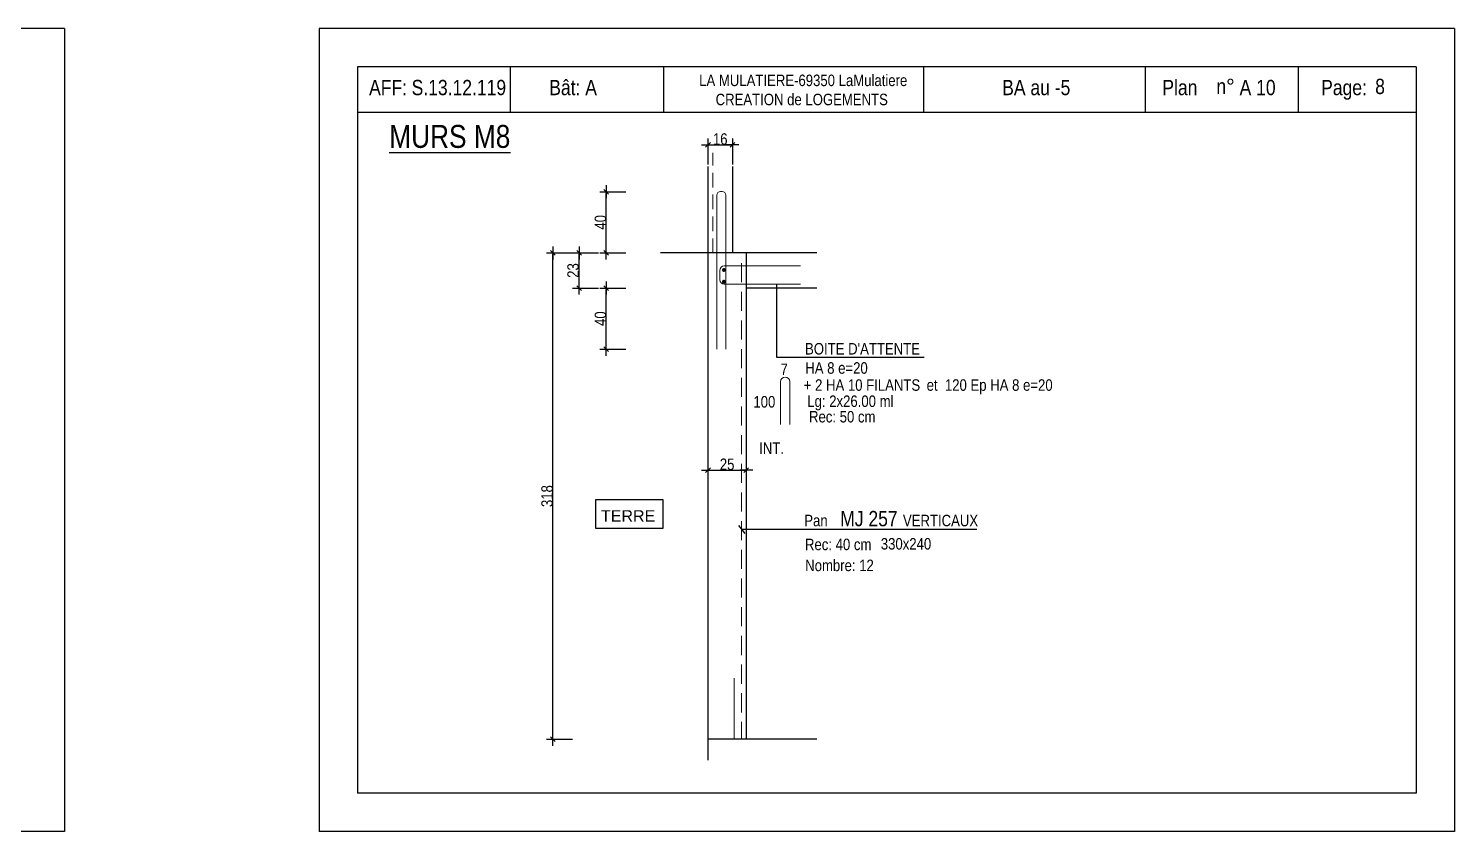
# Model space of a CAD drawing. Header units: metres. Extents: x -9927 to 45032, y -190416 to 12166.
# Drawn here: x 11392 to 13257, y -130880 to -129830 of the extents above; entities that cross this region are included whole.
import ezdxf

# ---------------------------------------------------------------- set-up
doc = ezdxf.new("R2010")
doc.units = ezdxf.units.M
doc.header["$PDMODE"] = 65
doc.linetypes.add('CACHE', pattern=[9.525, 6.35, -3.175])
doc.linetypes.add('CACHE2', pattern=[0.1875, 0.125, -0.0625])
for name, color, linetype in [('01_cote_gen', 4, 'Continuous'), ('01_fenetres', 171, 'Continuous'), ('01_murs_coup', 5, 'Continuous'), ('01_sem', 42, 'Continuous'), ('01_texte', 230, 'Continuous'), ('AA_COTES', 2, 'Continuous')]:
    doc.layers.add(name, color=color, linetype=linetype)
doc.styles.add('MATTE_TXT', font='arial.ttf')
doc.styles.add('STYLE2', font='ARIALN.TTF')
doc.dimstyles.new('JB25', dxfattribs={"dimscale": 0.1, "dimtxt": 150, "dimasz": 17, "dimexe": 0.1, "dimexo": 0.1, "dimgap": 0.09, "dimtad": 1, "dimdec": 1, "dimlfac": 0.5, "dimdsep": 46, "dimtxsty": 'STYLE2', "dimblk1": 'BOND_G', "dimblk2": 'BOND_D', "dimsah": 1, "dimcen": 1.5, "dimdle": 0.01, "dimse1": 1, "dimse2": 1, "dimclrd": 4, "dimclre": 2, "dimclrt": 5, "dimadec": 0, "dimazin": 0, "dimtfac": 2.333333, "dimtdec": 1, "dimtix": 1, "dimtmove": 2, "dimatfit": 3, "dimldrblk": 'BOND_G', "dimfxl": 1, "dimtolj": 1, "dimtzin": 0, "dimarcsym": 0})

# ---------------------------------------------------------------- blocks, each defined once
blk = doc.blocks.new('BOND_G')
at = {"layer": 'AA_COTES', "color": 0}
for p, q in [((0, -5), (0, 15)), ((5, 0), (-5, 0)), ((1.8, 1.8), (-1.8, -1.8))]:
    blk.add_line(p, q, dxfattribs=at)
blk = doc.blocks.new('BOND_D')
at = {"layer": 'AA_COTES', "color": 0}
for p, q in [((5, 0), (-5, 0)), ((-1.8, -1.8), (1.8, 1.8)), ((0, 5), (0, -15))]:
    blk.add_line(p, q, dxfattribs=at)
blk = doc.blocks.new('*D1217')
at = {"layer": '01_cote_gen', "color": 4, "lineweight": -2, "transparency": 16777216}
blk.add_line((12111.6, -130168), (12111.6, -130125.4), dxfattribs=at)
at = {"layer": 'DEFPOINTS', "color": 0, "lineweight": 0, "transparency": 16777216}
for p in [(12111.6, -130123.7), (12137.1, -130123.7), (12137.1, -130169.7)]:
    blk.add_point(p, dxfattribs=at)
at = {"layer": '01_cote_gen', "color": 4, "lineweight": -2, "transparency": 16777216, "xscale": 1.7, "yscale": 1.7, "zscale": 1.7}
for name, p, rotation in [('BOND_D', (12111.6, -130123.7), 90), ('BOND_G', (12111.6, -130169.7), 270)]:
    blk.add_blockref(name, p, dxfattribs=dict(at, rotation=rotation))
at = {"layer": '01_cote_gen', "color": 5, "lineweight": 0, "transparency": 16777216, "insert": (12103.9, -130146.7), "char_height": 15, "attachment_point": 5, "rotation": 90, "style": 'STYLE2'}
blk.add_mtext('\\A1;23', dxfattribs=at)
blk = doc.blocks.new('*D1218')
at = {"layer": '01_cote_gen', "color": 4, "lineweight": -2, "transparency": 16777216}
blk.add_line((12147.3, -130122), (12147.3, -130045.4), dxfattribs=at)
at = {"layer": 'DEFPOINTS', "color": 0, "lineweight": 0, "transparency": 16777216}
for p in [(12147.3, -130043.7), (12172.8, -130043.7), (12172.8, -130123.7)]:
    blk.add_point(p, dxfattribs=at)
at = {"layer": '01_cote_gen', "color": 4, "lineweight": -2, "transparency": 16777216, "xscale": 1.7, "yscale": 1.7, "zscale": 1.7}
for name, p, rotation in [('BOND_D', (12147.3, -130043.7), 90), ('BOND_G', (12147.3, -130123.7), 270)]:
    blk.add_blockref(name, p, dxfattribs=dict(at, rotation=rotation))
at = {"layer": '01_cote_gen', "color": 5, "lineweight": 0, "transparency": 16777216, "insert": (12139.7, -130083.7), "char_height": 15, "attachment_point": 5, "rotation": 90, "style": 'STYLE2'}
blk.add_mtext('\\A1;40', dxfattribs=at)
blk = doc.blocks.new('*D1219')
at = {"layer": '01_cote_gen', "color": 4, "lineweight": -2, "transparency": 16777216}
blk.add_line((12147.3, -130248), (12147.3, -130171.4), dxfattribs=at)
at = {"layer": 'DEFPOINTS', "color": 0, "lineweight": 0, "transparency": 16777216}
for p in [(12147.3, -130169.7), (12172.8, -130169.7), (12172.8, -130249.7)]:
    blk.add_point(p, dxfattribs=at)
at = {"layer": '01_cote_gen', "color": 4, "lineweight": -2, "transparency": 16777216, "xscale": 1.7, "yscale": 1.7, "zscale": 1.7}
for name, p, rotation in [('BOND_D', (12147.3, -130169.7), 90), ('BOND_G', (12147.3, -130249.7), 270)]:
    blk.add_blockref(name, p, dxfattribs=dict(at, rotation=rotation))
at = {"layer": '01_cote_gen', "color": 5, "lineweight": 0, "transparency": 16777216, "insert": (12139.7, -130209.7), "char_height": 15, "attachment_point": 5, "rotation": 90, "style": 'STYLE2'}
blk.add_mtext('\\A1;40', dxfattribs=at)
blk = doc.blocks.new('*D1220')
at = {"layer": '01_cote_gen', "color": 4, "lineweight": -2, "transparency": 16777216}
blk.add_line((12282, -130407.9), (12328.6, -130407.9), dxfattribs=at)
at = {"layer": 'DEFPOINTS', "color": 0, "lineweight": 0, "transparency": 16777216}
for p in [(12330.3, -130407.9), (12280.3, -130437.8), (12330.3, -130437.8)]:
    blk.add_point(p, dxfattribs=at)
at = {"layer": '01_cote_gen', "color": 4, "lineweight": -2, "transparency": 16777216, "xscale": 1.7, "yscale": 1.7, "zscale": 1.7, "rotation": 180}
blk.add_blockref('BOND_G', (12280.3, -130407.9), dxfattribs=at)
at = {"layer": '01_cote_gen', "color": 4, "lineweight": -2, "transparency": 16777216, "xscale": 1.7, "yscale": 1.7, "zscale": 1.7}
blk.add_blockref('BOND_D', (12330.3, -130407.9), dxfattribs=at)
at = {"layer": '01_cote_gen', "color": 5, "lineweight": 0, "transparency": 16777216, "insert": (12305.3, -130400.2), "char_height": 15, "attachment_point": 5, "style": 'STYLE2'}
blk.add_mtext('\\A1;25', dxfattribs=at)
blk = doc.blocks.new('*D1221')
at = {"layer": '01_cote_gen', "color": 4, "lineweight": -2, "transparency": 16777216}
blk.add_line((12282, -129982.5), (12310.6, -129982.5), dxfattribs=at)
at = {"layer": 'DEFPOINTS', "color": 0, "lineweight": 0, "transparency": 16777216}
for p in [(12280.3, -129998.9), (12312.3, -129982.5), (12312.3, -130010.8)]:
    blk.add_point(p, dxfattribs=at)
at = {"layer": '01_cote_gen', "color": 4, "lineweight": -2, "transparency": 16777216, "xscale": 1.7, "yscale": 1.7, "zscale": 1.7, "rotation": 180}
blk.add_blockref('BOND_G', (12280.3, -129982.5), dxfattribs=at)
at = {"layer": '01_cote_gen', "color": 4, "lineweight": -2, "transparency": 16777216, "xscale": 1.7, "yscale": 1.7, "zscale": 1.7}
blk.add_blockref('BOND_D', (12312.3, -129982.5), dxfattribs=at)
at = {"layer": '01_cote_gen', "color": 5, "lineweight": 0, "transparency": 16777216, "insert": (12296.3, -129974.9), "char_height": 15, "attachment_point": 5, "style": 'STYLE2'}
blk.add_mtext('\\A1;16', dxfattribs=at)
blk = doc.blocks.new('*D1222')
at = {"layer": '01_cote_gen', "color": 4, "lineweight": -2, "transparency": 16777216}
blk.add_line((12077.5, -130758), (12077.5, -130125.4), dxfattribs=at)
at = {"layer": 'DEFPOINTS', "color": 0, "lineweight": 0, "transparency": 16777216}
for p in [(12077.5, -130123.7), (12392.3, -130123.7), (12280.3, -130759.7)]:
    blk.add_point(p, dxfattribs=at)
at = {"layer": '01_cote_gen', "color": 4, "lineweight": -2, "transparency": 16777216, "xscale": 1.7, "yscale": 1.7, "zscale": 1.7}
for name, p, rotation in [('BOND_D', (12077.5, -130123.7), 90), ('BOND_G', (12077.5, -130759.7), 270)]:
    blk.add_blockref(name, p, dxfattribs=dict(at, rotation=rotation))
at = {"layer": '01_cote_gen', "color": 5, "lineweight": 0, "transparency": 16777216, "insert": (12069.9, -130441.7), "char_height": 15, "attachment_point": 5, "rotation": 90, "style": 'STYLE2'}
blk.add_mtext('\\A1;318', dxfattribs=at)

msp = doc.modelspace()

# ---------------------------------------------------------------- linework, layer by layer
at = {"layer": '01_fenetres', "ltscale": 30}
for p, q in [((11821.69, -129880.27), (11821.69, -130830.27)), ((11821.69, -129880.27), (11821.69, -130830.27)), ((11821.69, -129880.27), (11821.69, -130830.27)), ((13206.69, -129880.27), (11821.69, -129880.27)), ((12021.69, -129880.27), (12021.69, -129940.27)), ((12222.09, -129880.27), (12222.09, -129940.27)), ((12562.26, -129880.27), (12562.26, -129940.27)), ((12852.56, -129940.27), (12852.56, -129880.27)), ((13052.56, -129940.27), (13052.56, -129880.27)), ((13206.69, -129880.27), (13206.69, -130830.27)), ((13206.69, -129940.27), (11821.69, -129940.27)), ((13206.69, -130830.27), (11821.69, -130830.27))]:
    msp.add_line(p, q, dxfattribs=at)
at = {"layer": '01_murs_coup'}
for p, q in [((12280.29, -130010.81), (12280.29, -130123.69)), ((12312.29, -130010.81), (12312.29, -130123.69)), ((12280.29, -130123.69), (12218.27, -130123.69)), ((12280.29, -130123.69), (12280.29, -130759.69)), ((12422.73, -130123.69), (12280.29, -130123.69)), ((12330.29, -130123.69), (12330.29, -130759.69)), ((12422.73, -130169.69), (12330.29, -130169.69)), ((12422.73, -130759.69), (12280.29, -130759.69)), ((12280.29, -130759.69), (12280.29, -130787.18))]:
    msp.add_line(p, q, dxfattribs=at)
at = {"layer": '01_sem', "color": 2, "linetype": 'CACHE', "lineweight": 0, "ltscale": 3}
msp.add_line((12286.57, -130123.69), (12286.57, -129992.68), dxfattribs=at)
at = {"layer": '01_sem', "color": 2, "lineweight": 0, "ltscale": 7}
for p, q in [((12291.79, -130048.35), (12291.79, -130249.35)), ((12296.79, -130043.35), (12298.79, -130043.35)), ((12303.79, -130048.35), (12303.79, -130249.35)), ((12295.61, -130146.7), (12295.61, -130158.7)), ((12301.61, -130140.7), (12401.22, -130140.7)), ((12301.61, -130164.7), (12401.22, -130164.7)), ((12375.22, -130291.99), (12375.22, -130348.14)), ((12381.22, -130285.99), (12381.22, -130285.99)), ((12387.22, -130291.99), (12387.22, -130348.14)), ((12314.39, -130679.69), (12314.39, -130759.69))]:
    msp.add_line(p, q, dxfattribs=at)
at = {"layer": '01_sem', "color": 5, "linetype": 'CACHE2', "lineweight": 0, "ltscale": 200}
msp.add_line((12324.29, -130137), (12324.29, -130759.69), dxfattribs=at)
at = {"layer": '01_sem', "color": 2, "lineweight": 0, "ltscale": 7, "const_width": 2.5, "flags": 128}
for points in [[(12299.88, -130146.02, 1), (12302.38, -130146.02, 1)], [(12299.81, -130161.35, 1), (12302.31, -130161.35, 1)]]:
    msp.add_lwpolyline(points, format="xyb", close=True, dxfattribs=at)
at = {"layer": '01_sem', "color": 2, "lineweight": 0, "ltscale": 7}
for centre, radius, start, end in [((12296.79, -130048.35), 5, 90, 180), ((12298.79, -130048.35), 5, 0, 90), ((12301.61, -130146.7), 6, 90, 180), ((12301.61, -130158.7), 6, 180, 270), ((12381.22, -130291.99), 6, 90, 180), ((12381.22, -130291.99), 6, 0, 90)]:
    msp.add_arc(centre, radius, start, end, dxfattribs=at)
at = {"layer": '01_texte', "ltscale": 30}
for p, q in [((11438.75, -129830.27), (9953.75, -129830.27)), ((11438.75, -129830.27), (11438.75, -130880.27)), ((11771.69, -129830.27), (11771.69, -130880.27)), ((13256.69, -129830.27), (11771.69, -129830.27)), ((13256.69, -129830.27), (13256.69, -130880.27)), ((11438.75, -130880.27), (9953.75, -130880.27)), ((13256.69, -130880.27), (11771.69, -130880.27))]:
    msp.add_line(p, q, dxfattribs=at)
at = {"layer": '01_texte'}
for p, q in [((12370.21, -130260.41), (12370.21, -130164.7)), ((12562.91, -130260.41), (12370.21, -130260.41)), ((12320.2, -130479.99), (12328.39, -130490.54)), ((12631.86, -130485.26), (12324.29, -130485.26))]:
    msp.add_line(p, q, dxfattribs=at)
at = {"layer": '01_texte', "elevation": 9.99}
msp.add_lwpolyline([(12221.75, -130446.51), (12133.16, -130446.51), (12133.16, -130483.8), (12221.75, -130483.8)], close=True, dxfattribs=at)

# ---------------------------------------------------------------- texts
at = {"layer": '01_texte'}
for s, height, style, p in [('AFF:', 20, 'STYLE2', (11836.99, -129917.42)), ('S.13.12.119', 20, 'STYLE2', (11892.65, -129917.42)), ('Bât: A', 20, 'STYLE2', (12072.63, -129917.42)), ('LA MULATIERE-69350 LaMulatiere', 15, 'STYLE2', (12268.79, -129905.55)), ('BA au -5', 20, 'STYLE2', (12665.09, -129917.42)), ('Plan', 20, 'STYLE2', (12874.61, -129917.42)), ('n%%D', 20, 'STYLE2', (12945.29, -129915.98)), ('A 10', 20, 'STYLE2', (12975.63, -129917.42)), ('Page:', 20, 'STYLE2', (13082.28, -129917.42)), ('8', 20, 'STYLE2', (13152.96, -129915.98)), ('CREATION de LOGEMENTS', 15, 'STYLE2', (12290.27, -129930.55)), ('%%UMURS M8', 30, 'STYLE2', (11863.33, -129986.34)), ("BOITE D'ATTENTE", 15, 'STYLE2', (12407.25, -130256.54)), ('7', 15, 'STYLE2', (12375.13, -130283.4)), ('HA 8 e=20', 15, 'STYLE2', (12407.57, -130281.68)), ('+ 2 HA 10 FILANTS', 15, 'STYLE2', (12405.53, -130303.99)), ('et  120 Ep HA 8 e=20', 15, 'STYLE2', (12566.3, -130303.99)), ('100', 15, 'STYLE2', (12339.68, -130325.88)), ('Lg: 2x26.00 ml', 15, 'STYLE2', (12410.18, -130325.12)), ('Rec: 50 cm', 15, 'STYLE2', (12412.43, -130345.41)), ('INT.', 15, 'STYLE2', (12347.27, -130386.56)), ('TERRE', 15, 'MATTE_TXT', (12140.32, -130475.11, 9.99)), (' Pan    ', 15, 'STYLE2', (12401.45, -130481.14)), ('MJ 257', 20, 'STYLE2', (12453.23, -130481.14)), ('VERTICAUX', 15, 'STYLE2', (12535.3, -130481.14)), ('Rec: 40 cm', 15, 'STYLE2', (12407.15, -130512.42)), ('330x240', 15, 'STYLE2', (12506.34, -130511.6)), ('Nombre: 12', 15, 'STYLE2', (12407.42, -130539.81))]:
    msp.add_text(s, height=height, dxfattribs=dict(at, style=style)).set_placement(p)

# ---------------------------------------------------------------- dimensions: what is measured, and where the dimension line sits
at = {"layer": '01_cote_gen', "lineweight": 0}
for base, p1, p2, picture, middle in [((12312.29, -129982.54), (12280.29, -129998.9), (12312.29, -130010.81), '*D1221', (12296.29, -129974.87)), ((12330.29, -130407.88), (12280.29, -130437.75), (12330.29, -130437.75), '*D1220', (12305.29, -130400.22))]:
    dim = msp.add_linear_dim(base=base, p1=p1, p2=p2, dimstyle='JB25', dxfattribs=at)
    dim.commit()
    dim.dimension.update_dxf_attribs({"geometry": picture, "text_midpoint": middle})
for base, p1, p2, picture, middle in [((12147.34, -130043.69), (12172.84, -130123.69), (12172.84, -130043.69), '*D1218', (12139.67, -130083.69)), ((12077.55, -130123.69), (12280.29, -130759.69), (12392.28, -130123.69), '*D1222', (12069.88, -130441.69)), ((12111.6, -130123.69), (12137.1, -130169.69), (12137.1, -130123.69), '*D1217', (12103.93, -130146.69)), ((12147.34, -130169.69), (12172.84, -130249.69), (12172.84, -130169.69), '*D1219', (12139.67, -130209.69))]:
    dim = msp.add_linear_dim(base=base, p1=p1, p2=p2, angle=90, dimstyle='JB25', dxfattribs=at)
    dim.commit()
    dim.dimension.update_dxf_attribs({"geometry": picture, "text_midpoint": middle})

doc.saveas('drawing.dxf')
